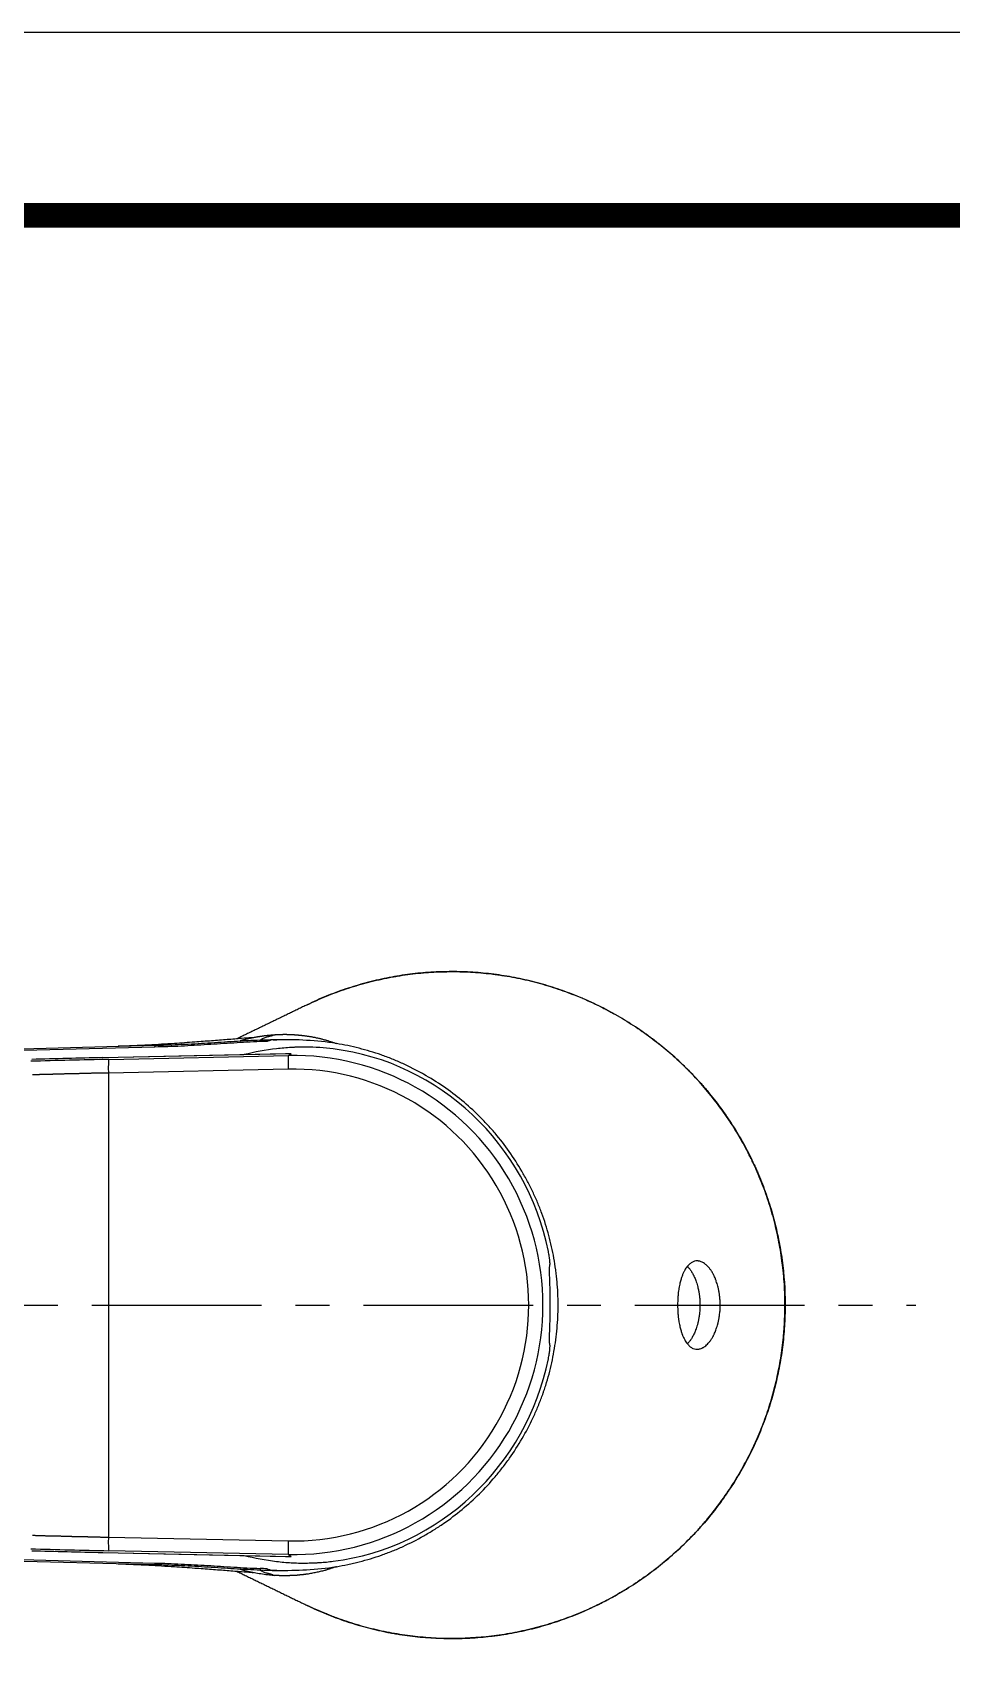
# Model space of a CAD drawing. Extents: x 840 to 1630, y 0 to 579.
# Drawn here: x 1296.3 to 1363.9, y 458.6 to 578.8 of the extents above; entities that cross this region are included whole.
import ezdxf

# ---------------------------------------------------------------- set-up
doc = ezdxf.new("R2010")
doc.units = 0
doc.header["$LTSCALE"] = 10
doc.header["$MEASUREMENT"] = 0
doc.linetypes.add('CENTER', pattern=[2, 1.25, -0.25, 0.25, -0.25])
doc.layers.get('0').update_dxf_attribs({"linetype": 'CONTINUOUS'})
doc.layers.add('1', color=7, linetype='CONTINUOUS')
doc.layers.add('BODY', color=7, linetype='CONTINUOUS')
doc.layers.add('13', color=7, linetype='CONTINUOUS', true_color=0xffffff)

msp = doc.modelspace()

# ---------------------------------------------------------------- linework, layer by layer
at = {"lineweight": -3, "ltscale": 0.5}
msp.add_lwpolyline([(839.96, 0), (1629.84, 0), (1629.84, 578.76), (839.96, 578.76)], close=True, dxfattribs=at)
at = {"color": 5, "linetype": 'ByBlock', "lineweight": -3, "const_width": 1.82}
msp.add_lwpolyline([(852.66, 24.78), (1617.06, 24.78), (1617.06, 565.32), (852.66, 565.32)], close=True, dxfattribs=at)
at = {"layer": '1', "color": 7, "linetype": 'Continuous', "lineweight": -3}
for p, q in [((1315.32, 503.59), (1301.42, 503.3)), ((1301.43, 503.3), (1301.42, 503.3)), ((1314.89, 503.58), (1301.43, 503.3)), ((1315.09, 502.45), (1301.85, 502.17)), ((1301.88, 503.17), (1315.12, 503.45)), ((1315.12, 503.45), (1315.32, 503.59)), ((1301.85, 502.17), (1301.85, 468)), ((1301.85, 468), (1315.09, 467.72)), ((1301.42, 466.88), (1301.43, 466.88)), ((1301.42, 466.88), (1315.32, 466.58)), ((1301.43, 466.88), (1314.89, 466.59)), ((1315.12, 466.72), (1301.88, 467)), ((1315.12, 466.72), (1315.32, 466.58))]:
    msp.add_line(p, q, dxfattribs=at)
for centre, major_axis, ratio, start_param, end_param in [((1316.45, 485.09), (0, -19), 0.99863, 3.25854, 3.386615), ((1316.15, 485.09), (0, -19), 0.974354, 1.780189, 3.019283), ((1300.15, 502.02), (-33, -0.76), 0.033754, 4.659253, 4.833786), ((1300.12, 502.43), (-25, -0.58), 0.033754, 4.659253, 4.868692), ((1301.9, 502.17), (0.021, -1), 0.052324, 3.17539, 4.711279), ((1315.14, 502.45), (-0.021, 1), 0.052324, 0.033797, 1.569687), ((1315.46, 485.09), (0, -17.37), 0.99863, 6.26201, 9.445953), ((1315.51, 485.09), (0, 18.37), 0.99863, 3.120417, 6.304361), ((1316.15, 485.09), (0, -19), 0.974354, 0.12231, 1.361404), ((1301.9, 468), (0.021, 1), 0.052324, 1.571906, 3.107796), ((1315.14, 467.72), (0.021, 1), 0.052324, 1.571906, 3.107796), ((1300.15, 468.16), (33, -0.76), 0.033754, 4.590992, 4.765525), ((1300.12, 467.75), (25, -0.58), 0.033754, 4.556086, 4.765525), ((1316.45, 485.09), (0, -19), 0.99863, 6.038163, 6.166238)]:
    msp.add_ellipse(centre, major_axis=major_axis, ratio=ratio, start_param=start_param, end_param=end_param, dxfattribs=at)
for points, knots in [([(1318.41, 503.95), (1318.09, 503.99), (1317.76, 504.02), (1317.08, 504.06), (1316.74, 504.08), (1316.22, 504.08), (1316.04, 504.08), (1315.77, 504.07), (1315.68, 504.07), (1315.5, 504.06), (1315.41, 504.06), (1314.96, 504.03), (1314.6, 504), (1314.24, 503.96)], [0, 0, 0, 0, 0.25, 0.25, 0.5, 0.5, 0.625, 0.625, 0.6875, 0.6875, 0.75, 0.75, 1, 1, 1, 1]), ([(1315.32, 503.59), (1315.26, 503.59), (1315.12, 503.59), (1314.97, 503.59), (1314.9, 503.58), (1314.89, 503.58)], [0, 0, 0, 0, 0.470841, 0.93603, 1, 1, 1, 1]), ([(1301.85, 502.17), (1301.82, 502.17), (1301.76, 502.17), (1301.68, 502.17), (1301.6, 502.17), (1301.52, 502.17), (1301.43, 502.16), (1301.35, 502.16), (1301.27, 502.16), (1301.18, 502.16), (1301.1, 502.16), (1301.02, 502.16), (1300.93, 502.15), (1300.85, 502.15), (1300.77, 502.15), (1300.68, 502.15), (1300.6, 502.15), (1300.52, 502.14), (1300.43, 502.14), (1300.35, 502.14), (1300.26, 502.14), (1300.18, 502.14), (1300.1, 502.13), (1300.01, 502.13), (1299.93, 502.13), (1299.84, 502.13), (1299.76, 502.13), (1299.68, 502.12), (1299.59, 502.12), (1299.51, 502.12), (1299.42, 502.12), (1299.34, 502.12), (1299.25, 502.11), (1299.17, 502.11), (1299.08, 502.11), (1299, 502.11), (1298.92, 502.1), (1298.83, 502.1), (1298.75, 502.1), (1298.66, 502.1), (1298.58, 502.1), (1298.49, 502.09), (1298.41, 502.09), (1298.32, 502.09), (1298.24, 502.09), (1298.15, 502.09), (1298.07, 502.08), (1297.98, 502.08), (1297.9, 502.08), (1297.81, 502.08), (1297.73, 502.07), (1297.64, 502.07), (1297.56, 502.07), (1297.47, 502.07), (1297.38, 502.07), (1297.3, 502.06), (1297.21, 502.06), (1297.13, 502.06), (1297.04, 502.06), (1296.96, 502.05), (1296.87, 502.05), (1296.79, 502.05), (1296.7, 502.05), (1296.62, 502.04), (1296.53, 502.04), (1296.44, 502.04), (1296.36, 502.04), (1296.3, 502.04), (1296.27, 502.03)], [0, 0, 0, 0, 0.014832, 0.029674, 0.044526, 0.059388, 0.07426, 0.089141, 0.104032, 0.118933, 0.133844, 0.148765, 0.163695, 0.178635, 0.193585, 0.208545, 0.223515, 0.238495, 0.253484, 0.268483, 0.283492, 0.298511, 0.31354, 0.328579, 0.343627, 0.358685, 0.373753, 0.388831, 0.403918, 0.419016, 0.434123, 0.44924, 0.464367, 0.479504, 0.494651, 0.509807, 0.524973, 0.540149, 0.555335, 0.570531, 0.585736, 0.600952, 0.616177, 0.631412, 0.646657, 0.661911, 0.677176, 0.69245, 0.707734, 0.723028, 0.738332, 0.753646, 0.768969, 0.784302, 0.799646, 0.814998, 0.830361, 0.845734, 0.861116, 0.876508, 0.89191, 0.907322, 0.922744, 0.938176, 0.953617, 0.969068, 0.984529, 1, 1, 1, 1]), ([(1334.37, 488.01), (1334.37, 488.02), (1334.37, 488.04), (1334.38, 488.09), (1334.38, 488.12), (1334.38, 488.16), (1334.38, 488.18), (1334.37, 488.21), (1334.37, 488.23), (1334.37, 488.29), (1334.37, 488.33), (1334.36, 488.4), (1334.36, 488.42), (1334.35, 488.47), (1334.35, 488.5), (1334.34, 488.57), (1334.33, 488.63), (1334.32, 488.71), (1334.31, 488.74), (1334.31, 488.78), (1334.3, 488.8), (1334.3, 488.83), (1334.3, 488.84), (1334.28, 488.92), (1334.27, 488.98), (1334.26, 489.04)], [0, 0, 0, 0, 0.125, 0.125, 0.25, 0.25, 0.3125, 0.3125, 0.375, 0.375, 0.5, 0.5, 0.5625, 0.5625, 0.625, 0.625, 0.75, 0.75, 0.8125, 0.8125, 0.84375, 0.84375, 0.875, 0.875, 1, 1, 1, 1]), ([(1334.37, 482.16), (1334.36, 482.2), (1334.35, 482.25), (1334.35, 482.35), (1334.35, 482.39), (1334.34, 482.44), (1334.34, 482.46), (1334.34, 482.51), (1334.34, 482.53), (1334.34, 482.64), (1334.35, 482.74), (1334.35, 482.91), (1334.35, 482.97), (1334.35, 483.06), (1334.35, 483.09), (1334.36, 483.14), (1334.36, 483.16), (1334.36, 483.19), (1334.36, 483.2), (1334.36, 483.35), (1334.37, 483.49), (1334.37, 483.71), (1334.38, 483.79), (1334.38, 483.9), (1334.38, 483.94), (1334.38, 484.02), (1334.38, 484.06), (1334.39, 484.26), (1334.39, 484.42), (1334.39, 484.67), (1334.39, 484.75), (1334.39, 484.88), (1334.39, 484.92), (1334.39, 485), (1334.39, 485.05), (1334.39, 485.26), (1334.39, 485.42), (1334.39, 485.67), (1334.39, 485.75), (1334.39, 485.88), (1334.39, 485.92), (1334.38, 486), (1334.38, 486.04), (1334.38, 486.24), (1334.38, 486.39), (1334.37, 486.61), (1334.37, 486.68), (1334.36, 486.79), (1334.36, 486.82), (1334.36, 486.89), (1334.36, 486.92), (1334.35, 487.09), (1334.35, 487.21), (1334.35, 487.38), (1334.35, 487.43), (1334.34, 487.51), (1334.34, 487.53), (1334.34, 487.58), (1334.34, 487.6), (1334.34, 487.71), (1334.35, 487.79), (1334.35, 487.89), (1334.35, 487.92), (1334.36, 487.96), (1334.36, 487.97), (1334.36, 487.99), (1334.37, 488), (1334.37, 488.01)], [0, 0, 0, 0, 0.0625, 0.0625, 0.09375, 0.09375, 0.109375, 0.109375, 0.125, 0.125, 0.1875, 0.1875, 0.21875, 0.21875, 0.234375, 0.234375, 0.242188, 0.242188, 0.25, 0.25, 0.3125, 0.3125, 0.34375, 0.34375, 0.359375, 0.359375, 0.375, 0.375, 0.4375, 0.4375, 0.46875, 0.46875, 0.484375, 0.484375, 0.5, 0.5, 0.5625, 0.5625, 0.59375, 0.59375, 0.609375, 0.609375, 0.625, 0.625, 0.6875, 0.6875, 0.71875, 0.71875, 0.734375, 0.734375, 0.75, 0.75, 0.8125, 0.8125, 0.84375, 0.84375, 0.859375, 0.859375, 0.875, 0.875, 0.9375, 0.9375, 0.96875, 0.96875, 0.984375, 0.984375, 1, 1, 1, 1]), ([(1334.26, 481.14), (1334.27, 481.2), (1334.28, 481.26), (1334.3, 481.38), (1334.31, 481.43), (1334.33, 481.55), (1334.34, 481.6), (1334.35, 481.7), (1334.36, 481.75), (1334.37, 481.84), (1334.37, 481.88), (1334.37, 481.96), (1334.38, 482), (1334.38, 482.04), (1334.38, 482.04), (1334.38, 482.06), (1334.38, 482.08), (1334.38, 482.1), (1334.37, 482.13), (1334.37, 482.15), (1334.37, 482.16)], [0, 0, 0, 0, 0.125, 0.125, 0.25, 0.25, 0.375, 0.375, 0.5, 0.5, 0.625, 0.625, 0.75, 0.75, 0.78125, 0.78125, 0.8125, 0.875, 0.875, 1, 1, 1, 1]), ([(1296.27, 468.14), (1296.3, 468.14), (1296.36, 468.14), (1296.44, 468.14), (1296.53, 468.13), (1296.62, 468.13), (1296.7, 468.13), (1296.79, 468.13), (1296.87, 468.12), (1296.96, 468.12), (1297.04, 468.12), (1297.13, 468.12), (1297.21, 468.11), (1297.3, 468.11), (1297.38, 468.11), (1297.47, 468.11), (1297.56, 468.11), (1297.64, 468.1), (1297.73, 468.1), (1297.81, 468.1), (1297.9, 468.1), (1297.98, 468.09), (1298.07, 468.09), (1298.15, 468.09), (1298.24, 468.09), (1298.32, 468.09), (1298.41, 468.08), (1298.49, 468.08), (1298.58, 468.08), (1298.66, 468.08), (1298.75, 468.07), (1298.83, 468.07), (1298.92, 468.07), (1299, 468.07), (1299.08, 468.07), (1299.17, 468.06), (1299.25, 468.06), (1299.34, 468.06), (1299.42, 468.06), (1299.51, 468.06), (1299.59, 468.05), (1299.68, 468.05), (1299.76, 468.05), (1299.84, 468.05), (1299.93, 468.05), (1300.01, 468.04), (1300.1, 468.04), (1300.18, 468.04), (1300.26, 468.04), (1300.35, 468.04), (1300.43, 468.03), (1300.52, 468.03), (1300.6, 468.03), (1300.68, 468.03), (1300.77, 468.03), (1300.85, 468.02), (1300.93, 468.02), (1301.02, 468.02), (1301.1, 468.02), (1301.18, 468.02), (1301.27, 468.01), (1301.35, 468.01), (1301.43, 468.01), (1301.52, 468.01), (1301.6, 468.01), (1301.68, 468.01), (1301.76, 468), (1301.82, 468), (1301.85, 468)], [0, 0, 0, 0, 0.015471, 0.030932, 0.046383, 0.061824, 0.077256, 0.092678, 0.10809, 0.123492, 0.138884, 0.154266, 0.169639, 0.185002, 0.200354, 0.215698, 0.231031, 0.246354, 0.261668, 0.276972, 0.292266, 0.30755, 0.322824, 0.338089, 0.353343, 0.368588, 0.383823, 0.399048, 0.414264, 0.429469, 0.444665, 0.459851, 0.475027, 0.490193, 0.505349, 0.520496, 0.535633, 0.55076, 0.565877, 0.580984, 0.596082, 0.611169, 0.626247, 0.641315, 0.656373, 0.671421, 0.68646, 0.701489, 0.716508, 0.731517, 0.746516, 0.761505, 0.776485, 0.791455, 0.806415, 0.821365, 0.836305, 0.851235, 0.866156, 0.881067, 0.895968, 0.910859, 0.92574, 0.940612, 0.955474, 0.970326, 0.985168, 1, 1, 1, 1]), ([(1314.89, 466.59), (1314.89, 466.59), (1315.04, 466.59), (1315.18, 466.58), (1315.32, 466.58)], [0, 0, 0, 0, 0.020919, 1, 1, 1, 1]), ([(1314.24, 466.22), (1314.6, 466.17), (1314.96, 466.14), (1315.67, 466.1), (1316.03, 466.09), (1316.55, 466.1), (1316.73, 466.1), (1316.99, 466.11), (1317.07, 466.11), (1317.24, 466.12), (1317.33, 466.13), (1317.75, 466.15), (1318.09, 466.19), (1318.41, 466.23)], [0, 0, 0, 0, 0.25, 0.25, 0.5, 0.5, 0.625, 0.625, 0.6875, 0.6875, 0.75, 0.75, 1, 1, 1, 1])]:
    msp.add_open_spline(points, degree=3, knots=knots, dxfattribs=at)
at = {"layer": '13', "color": 7, "linetype": 'Continuous', "lineweight": -3}
for p, q in [((1219.57, 501.93), (1305.31, 504.21)), ((1305.27, 504.08), (1292.6, 503.74)), ((1305.31, 465.96), (1219.57, 468.25)), ((1292.6, 466.44), (1305.27, 466.1))]:
    msp.add_line(p, q, dxfattribs=at)
for points, knots in [([(1316.48, 507.19), (1316.95, 507.42), (1317.43, 507.63), (1318.15, 507.93), (1318.39, 508.02), (1318.87, 508.2), (1319.11, 508.28), (1319.85, 508.53), (1320.34, 508.68), (1321.34, 508.95), (1321.85, 509.06), (1322.49, 509.19), (1322.62, 509.22), (1322.87, 509.26), (1323, 509.28), (1323.38, 509.35), (1323.64, 509.39), (1324.41, 509.49), (1325.43, 509.59), (1326.46, 509.63), (1327.49, 509.64), (1328, 509.63), (1329.03, 509.57), (1329.54, 509.53), (1330.19, 509.45), (1330.38, 509.43), (1330.57, 509.4), (1330.7, 509.38), (1330.77, 509.37), (1331.09, 509.32), (1331.35, 509.28), (1332.11, 509.14), (1332.61, 509.03), (1333.61, 508.78), (1334.11, 508.63), (1335.09, 508.32), (1335.57, 508.15), (1336.29, 507.87), (1336.53, 507.78), (1337, 507.57), (1337.47, 507.36), (1338.06, 507.08), (1338.4, 506.9), (1338.58, 506.81), (1338.63, 506.78), (1338.75, 506.72), (1338.8, 506.69), (1339.32, 506.41), (1339.76, 506.15), (1340.64, 505.6), (1341.49, 505.02), (1342.31, 504.4), (1343.1, 503.75), (1343.49, 503.41), (1344.06, 502.88), (1344.25, 502.7), (1344.61, 502.34), (1344.84, 502.11), (1345.06, 501.87), (1345.15, 501.77), (1345.2, 501.73), (1345.33, 501.58), (1345.41, 501.49), (1345.67, 501.19), (1345.84, 501), (1346.34, 500.4), (1346.97, 499.59), (1347.55, 498.74), (1348.1, 497.87), (1348.37, 497.43), (1348.87, 496.53), (1349.11, 496.07), (1349.38, 495.48), (1349.47, 495.3), (1349.55, 495.13), (1349.6, 495.01), (1349.63, 494.95), (1349.76, 494.65), (1349.86, 494.41), (1350.14, 493.69), (1350.32, 493.2), (1350.64, 492.22), (1350.78, 491.73), (1351.04, 490.73), (1351.15, 490.23), (1351.35, 489.22), (1351.43, 488.71), (1351.53, 487.94), (1351.56, 487.68), (1351.59, 487.29), (1351.6, 487.16), (1351.63, 486.9), (1351.64, 486.77), (1351.68, 486.12), (1351.69, 485.6), (1351.69, 484.56), (1351.68, 484.04), (1351.61, 483.01), (1351.56, 482.49), (1351.43, 481.47), (1351.35, 480.96), (1351.15, 479.94), (1351.04, 479.44), (1350.88, 478.81), (1350.84, 478.68), (1350.77, 478.43), (1350.74, 478.31), (1350.63, 477.93), (1350.55, 477.68), (1350.31, 476.95), (1350.13, 476.46), (1349.75, 475.51), (1349.55, 475.04), (1349.11, 474.11), (1348.64, 473.2), (1348.11, 472.31), (1347.76, 471.76), (1347.65, 471.6), (1347.54, 471.44), (1347.47, 471.33), (1347.43, 471.27), (1347.25, 471.01), (1347.1, 470.79), (1346.64, 470.17), (1346.01, 469.35), (1345.32, 468.58), (1344.8, 468.02), (1344.62, 467.84), (1344.25, 467.48), (1344.07, 467.3), (1343.5, 466.78), (1343.11, 466.44), (1342.51, 465.95), (1342.21, 465.7), (1341.9, 465.47), (1341.74, 465.35), (1341.64, 465.28), (1341.53, 465.2), (1341.06, 464.86), (1340.2, 464.28), (1339.31, 463.76), (1338.4, 463.27), (1337.95, 463.04), (1337.25, 462.71), (1337.01, 462.61), (1336.54, 462.41), (1336.3, 462.31), (1335.58, 462.03), (1335.03, 461.83), (1334.47, 461.66), (1334.35, 461.62), (1334.29, 461.6), (1334.1, 461.54), (1333.97, 461.51), (1333.6, 461.4), (1333.35, 461.33), (1332.6, 461.15), (1332.09, 461.04), (1331.08, 460.85), (1330.57, 460.77), (1329.55, 460.65), (1329.04, 460.61), (1328.01, 460.55), (1327.49, 460.54), (1326.84, 460.54), (1326.65, 460.54), (1326.45, 460.55), (1326.32, 460.55), (1326.26, 460.55), (1325.93, 460.57), (1325.68, 460.58), (1324.9, 460.64), (1324.39, 460.69), (1323.37, 460.83), (1322.86, 460.91), (1321.85, 461.11), (1321.35, 461.23), (1320.36, 461.49), (1319.86, 461.64), (1319.13, 461.89), (1318.88, 461.97), (1318.52, 462.11), (1318.39, 462.15), (1318.15, 462.25), (1318.03, 462.3), (1317.43, 462.54), (1316.95, 462.75), (1316.48, 462.98)], [0, 0, 0, 0, 0.015625, 0.015625, 0.023438, 0.023438, 0.03125, 0.03125, 0.046875, 0.046875, 0.0625, 0.0625, 0.066406, 0.066406, 0.070313, 0.070313, 0.078125, 0.078125, 0.09375, 0.109375, 0.109375, 0.125, 0.125, 0.140625, 0.140625, 0.144531, 0.146484, 0.146484, 0.148438, 0.148438, 0.15625, 0.15625, 0.171875, 0.171875, 0.1875, 0.1875, 0.203125, 0.203125, 0.210938, 0.210938, 0.21875, 0.226563, 0.230469, 0.230469, 0.232422, 0.232422, 0.234375, 0.234375, 0.25, 0.25, 0.265625, 0.28125, 0.28125, 0.296875, 0.296875, 0.304688, 0.304688, 0.3125, 0.314453, 0.314453, 0.316406, 0.316406, 0.320313, 0.320313, 0.328125, 0.328125, 0.34375, 0.359375, 0.359375, 0.375, 0.375, 0.390625, 0.390625, 0.394531, 0.396484, 0.396484, 0.398438, 0.398438, 0.40625, 0.40625, 0.421875, 0.421875, 0.4375, 0.4375, 0.453125, 0.453125, 0.46875, 0.46875, 0.476563, 0.476563, 0.480469, 0.480469, 0.484375, 0.484375, 0.5, 0.5, 0.515625, 0.515625, 0.53125, 0.53125, 0.546875, 0.546875, 0.5625, 0.5625, 0.566406, 0.566406, 0.570313, 0.570313, 0.578125, 0.578125, 0.59375, 0.59375, 0.609375, 0.609375, 0.625, 0.640625, 0.640625, 0.644531, 0.646484, 0.646484, 0.648438, 0.648438, 0.65625, 0.65625, 0.671875, 0.6875, 0.6875, 0.695313, 0.695313, 0.703125, 0.703125, 0.71875, 0.71875, 0.726563, 0.730469, 0.730469, 0.732422, 0.734375, 0.734375, 0.75, 0.765625, 0.765625, 0.78125, 0.78125, 0.789062, 0.789062, 0.796875, 0.796875, 0.8125, 0.814453, 0.814453, 0.816406, 0.816406, 0.820312, 0.820312, 0.828125, 0.828125, 0.84375, 0.84375, 0.859375, 0.859375, 0.875, 0.875, 0.890625, 0.890625, 0.894531, 0.896484, 0.896484, 0.898437, 0.898437, 0.90625, 0.90625, 0.921875, 0.921875, 0.9375, 0.9375, 0.953125, 0.953125, 0.96875, 0.96875, 0.976562, 0.976562, 0.980469, 0.980469, 0.984375, 0.984375, 1, 1, 1, 1]), ([(1316.48, 462.98), (1316.95, 462.76), (1317.42, 462.55), (1318.13, 462.26), (1318.37, 462.16), (1318.85, 461.98), (1319.09, 461.9), (1319.82, 461.65), (1320.32, 461.5), (1321.31, 461.24), (1321.82, 461.12), (1322.39, 461), (1322.46, 460.99), (1322.58, 460.97), (1322.65, 460.95), (1322.84, 460.92), (1322.97, 460.9), (1323.35, 460.83), (1323.61, 460.79), (1324.37, 460.69), (1325.4, 460.59), (1326.42, 460.55), (1327.45, 460.54), (1327.96, 460.55), (1328.99, 460.6), (1329.51, 460.65), (1330.15, 460.72), (1330.35, 460.75), (1330.54, 460.77), (1330.67, 460.79), (1330.73, 460.8), (1331.05, 460.85), (1331.31, 460.89), (1332.07, 461.03), (1332.58, 461.14), (1333.58, 461.39), (1334.07, 461.53), (1335.05, 461.84), (1335.53, 462.01), (1336.25, 462.29), (1336.49, 462.39), (1336.96, 462.59), (1337.44, 462.8), (1338.02, 463.08), (1338.37, 463.26), (1338.6, 463.38), (1338.71, 463.44), (1339.28, 463.75), (1339.73, 464.01), (1340.6, 464.56), (1341.46, 465.14), (1342.27, 465.76), (1343.07, 466.41), (1343.46, 466.75), (1344.22, 467.45), (1344.58, 467.81), (1345.03, 468.28), (1345.12, 468.38), (1345.3, 468.57), (1345.38, 468.67), (1345.64, 468.96), (1345.81, 469.16), (1346.31, 469.75), (1346.94, 470.56), (1347.52, 471.41), (1348.08, 472.28), (1348.34, 472.72), (1348.84, 473.62), (1349.08, 474.08), (1349.36, 474.66), (1349.41, 474.78), (1349.52, 475.02), (1349.57, 475.14), (1349.73, 475.49), (1349.83, 475.73), (1350.12, 476.46), (1350.3, 476.94), (1350.62, 477.92), (1350.76, 478.41), (1351.02, 479.41), (1351.13, 479.91), (1351.33, 480.92), (1351.41, 481.43), (1351.51, 482.2), (1351.55, 482.58), (1351.59, 482.97), (1351.61, 483.23), (1351.62, 483.36), (1351.66, 484.01), (1351.68, 484.53), (1351.68, 485.57), (1351.67, 486.09), (1351.62, 486.87), (1351.59, 487.26), (1351.55, 487.65), (1351.52, 487.9), (1351.5, 488.03), (1351.42, 488.68), (1351.34, 489.19), (1351.14, 490.21), (1351.03, 490.72), (1350.87, 491.35), (1350.83, 491.48), (1350.77, 491.73), (1350.73, 491.85), (1350.62, 492.23), (1350.54, 492.47), (1350.3, 493.21), (1350.13, 493.7), (1349.74, 494.66), (1349.54, 495.14), (1349.26, 495.72), (1349.2, 495.84), (1349.08, 496.07), (1349.03, 496.19), (1348.85, 496.54), (1348.72, 496.77), (1348.35, 497.45), (1348.08, 497.89), (1347.53, 498.76), (1346.95, 499.6), (1346.31, 500.41), (1345.66, 501.21), (1345.31, 501.59), (1344.78, 502.15), (1344.6, 502.34), (1344.32, 502.61), (1344.23, 502.7), (1344.09, 502.84), (1344.04, 502.88), (1343.95, 502.97), (1343.9, 503.02), (1343.47, 503.42), (1343.08, 503.76), (1342.28, 504.41), (1341.46, 505.03), (1340.61, 505.61), (1339.74, 506.15), (1339.3, 506.41), (1338.39, 506.91), (1337.93, 507.14), (1337.34, 507.42), (1337.22, 507.47), (1336.98, 507.58), (1336.86, 507.63), (1336.5, 507.78), (1336.26, 507.88), (1335.54, 508.16), (1335.06, 508.33), (1334.08, 508.64), (1333.58, 508.78), (1332.58, 509.03), (1332.08, 509.14), (1331.07, 509.33), (1330.56, 509.4), (1329.79, 509.5), (1329.53, 509.52), (1329.01, 509.57), (1328.75, 509.58), (1327.97, 509.63), (1327.46, 509.64), (1326.43, 509.63), (1325.4, 509.59), (1324.38, 509.49), (1323.36, 509.35), (1322.85, 509.26), (1322.09, 509.11), (1321.71, 509.03), (1321.33, 508.94), (1321.08, 508.87), (1320.95, 508.84), (1320.32, 508.67), (1319.83, 508.52), (1319.09, 508.28), (1318.85, 508.19), (1318.37, 508.01), (1318.13, 507.92), (1317.41, 507.63), (1316.95, 507.42), (1316.48, 507.19)], [0, 0, 0, 0, 0.015625, 0.015625, 0.023437, 0.023437, 0.03125, 0.03125, 0.046875, 0.046875, 0.0625, 0.0625, 0.064453, 0.064453, 0.066406, 0.066406, 0.070312, 0.070312, 0.078125, 0.078125, 0.09375, 0.109375, 0.109375, 0.125, 0.125, 0.140625, 0.140625, 0.144531, 0.146484, 0.146484, 0.148437, 0.148437, 0.15625, 0.15625, 0.171875, 0.171875, 0.1875, 0.1875, 0.203125, 0.203125, 0.210937, 0.210937, 0.21875, 0.226562, 0.230469, 0.230469, 0.234375, 0.234375, 0.25, 0.25, 0.265625, 0.28125, 0.28125, 0.296875, 0.296875, 0.3125, 0.3125, 0.316406, 0.316406, 0.320312, 0.320312, 0.328125, 0.328125, 0.34375, 0.359375, 0.359375, 0.375, 0.375, 0.390625, 0.390625, 0.394531, 0.394531, 0.398437, 0.398437, 0.40625, 0.40625, 0.421875, 0.421875, 0.4375, 0.4375, 0.453125, 0.453125, 0.46875, 0.46875, 0.476562, 0.480469, 0.480469, 0.484375, 0.484375, 0.5, 0.5, 0.515625, 0.515625, 0.523437, 0.527344, 0.527344, 0.53125, 0.53125, 0.546875, 0.546875, 0.5625, 0.5625, 0.566406, 0.566406, 0.570312, 0.570312, 0.578125, 0.578125, 0.59375, 0.59375, 0.609375, 0.609375, 0.613281, 0.613281, 0.617187, 0.617187, 0.625, 0.625, 0.640625, 0.640625, 0.65625, 0.671875, 0.671875, 0.6875, 0.6875, 0.695312, 0.695312, 0.699219, 0.699219, 0.701172, 0.701172, 0.703125, 0.703125, 0.71875, 0.71875, 0.734375, 0.75, 0.75, 0.765625, 0.765625, 0.78125, 0.78125, 0.785156, 0.785156, 0.789062, 0.789062, 0.796875, 0.796875, 0.8125, 0.8125, 0.828125, 0.828125, 0.84375, 0.84375, 0.859375, 0.859375, 0.867187, 0.867187, 0.875, 0.875, 0.890625, 0.890625, 0.90625, 0.921875, 0.921875, 0.9375, 0.9375, 0.945312, 0.949219, 0.949219, 0.953125, 0.953125, 0.96875, 0.96875, 0.976562, 0.976562, 0.984375, 0.984375, 1, 1, 1, 1]), ([(1311.56, 504.56), (1311.58, 504.57), (1311.63, 504.58), (1311.7, 504.6), (1311.78, 504.62), (1311.86, 504.64), (1311.94, 504.66), (1312.02, 504.68), (1312.11, 504.7), (1312.19, 504.72), (1312.27, 504.74), (1312.36, 504.75), (1312.44, 504.77), (1312.52, 504.79), (1312.61, 504.8), (1312.69, 504.82), (1312.78, 504.84), (1312.87, 504.85), (1312.95, 504.86), (1313.04, 504.88), (1313.13, 504.89), (1313.21, 504.9), (1313.3, 504.92), (1313.39, 504.93), (1313.48, 504.94), (1313.57, 504.95), (1313.65, 504.96), (1313.74, 504.97), (1313.83, 504.97), (1313.92, 504.98), (1314.01, 504.99), (1314.07, 504.99), (1314.1, 504.99)], [0, 0, 0, 0, 0.021803, 0.052004, 0.082459, 0.113168, 0.144131, 0.175347, 0.206817, 0.23854, 0.270515, 0.302743, 0.335224, 0.367957, 0.400942, 0.434178, 0.467666, 0.501404, 0.535394, 0.569634, 0.604125, 0.638865, 0.673855, 0.709095, 0.744583, 0.780321, 0.816308, 0.852545, 0.889032, 0.92577, 0.962759, 1, 1, 1, 1]), ([(1314.1, 504.99), (1314.06, 504.97), (1314.02, 504.95), (1313.95, 504.93), (1313.93, 504.92), (1313.89, 504.91), (1313.86, 504.9), (1313.8, 504.88), (1313.76, 504.87), (1313.69, 504.86), (1313.67, 504.85), (1313.63, 504.84), (1313.6, 504.83), (1313.54, 504.82), (1313.49, 504.8), (1313.41, 504.77), (1313.36, 504.76), (1313.28, 504.72), (1313.23, 504.7), (1313.15, 504.66), (1313.1, 504.64), (1313.06, 504.61)], [0, 0, 0, 0, 0.125, 0.125, 0.1875, 0.1875, 0.25, 0.25, 0.375, 0.375, 0.4375, 0.4375, 0.5, 0.5, 0.625, 0.625, 0.75, 0.75, 0.875, 0.875, 1, 1, 1, 1]), ([(1314.1, 504.99), (1314.12, 504.99), (1314.15, 505), (1314.2, 505), (1314.24, 505), (1314.29, 505), (1314.33, 505.01), (1314.38, 505.01), (1314.42, 505.01), (1314.47, 505.01), (1314.51, 505.01), (1314.55, 505.01), (1314.6, 505.01), (1314.64, 505.01), (1314.69, 505.02), (1314.73, 505.02), (1314.77, 505.02), (1314.81, 505.02), (1314.86, 505.02), (1314.9, 505.02), (1314.94, 505.02), (1314.98, 505.02), (1315.03, 505.01), (1315.07, 505.01), (1315.11, 505.01), (1315.15, 505.01), (1315.19, 505.01), (1315.23, 505.01), (1315.27, 505.01), (1315.31, 505.01), (1315.35, 505), (1315.4, 505), (1315.44, 505), (1315.48, 505), (1315.51, 505), (1315.55, 504.99), (1315.59, 504.99), (1315.63, 504.99), (1315.67, 504.99), (1315.71, 504.98), (1315.75, 504.98), (1315.79, 504.98), (1315.83, 504.97), (1315.86, 504.97), (1315.9, 504.97), (1315.94, 504.96), (1315.98, 504.96), (1316.01, 504.95), (1316.05, 504.95), (1316.09, 504.95), (1316.12, 504.94), (1316.16, 504.94), (1316.2, 504.93), (1316.23, 504.93), (1316.3, 504.92), (1316.38, 504.91), (1316.5, 504.89), (1316.61, 504.88), (1316.72, 504.86), (1316.83, 504.84), (1316.94, 504.82), (1317.05, 504.8), (1317.15, 504.77), (1317.26, 504.75), (1317.37, 504.73), (1317.47, 504.7), (1317.57, 504.68), (1317.67, 504.65), (1317.78, 504.62), (1317.88, 504.59), (1317.97, 504.57), (1318.07, 504.54), (1318.17, 504.5), (1318.27, 504.47), (1318.36, 504.44), (1318.46, 504.41), (1318.55, 504.38), (1318.61, 504.35), (1318.64, 504.34)], [0, 0, 0, 0, 0.009072, 0.018119, 0.027141, 0.036138, 0.045111, 0.054058, 0.062981, 0.071879, 0.080753, 0.089602, 0.098426, 0.107226, 0.116002, 0.124753, 0.13348, 0.142182, 0.15086, 0.159514, 0.168144, 0.176749, 0.185331, 0.193888, 0.202421, 0.210931, 0.219416, 0.227877, 0.236314, 0.244728, 0.253117, 0.261483, 0.269825, 0.278143, 0.286437, 0.294708, 0.302954, 0.311177, 0.319377, 0.327553, 0.335705, 0.343834, 0.351939, 0.36002, 0.368078, 0.376113, 0.384124, 0.392111, 0.400076, 0.408016, 0.415934, 0.423827, 0.431698, 0.439545, 0.447369, 0.472328, 0.4972, 0.521984, 0.546682, 0.571293, 0.595819, 0.62026, 0.644616, 0.668888, 0.693075, 0.717179, 0.741199, 0.765137, 0.788991, 0.812764, 0.836454, 0.860062, 0.883588, 0.907033, 0.930396, 0.953678, 0.97688, 1, 1, 1, 1]), ([(1312.54, 504.77), (1312.54, 504.77), (1312.51, 504.77), (1312.28, 504.76), (1311.66, 504.71), (1310.63, 504.63), (1309.47, 504.54), (1308.12, 504.44), (1306.56, 504.33), (1304.7, 504.22), (1303.32, 504.16), (1302.57, 504.14)], [0, 0, 0, 0, 0.038189, 0.082448, 0.179588, 0.291929, 0.399919, 0.505731, 0.634169, 0.800099, 1, 1, 1, 1]), ([(1313.03, 504.48), (1312.38, 504.45), (1311.73, 504.42), (1310.44, 504.34), (1309.79, 504.3), (1308.83, 504.24), (1308.5, 504.22), (1307.86, 504.18), (1307.53, 504.16), (1306.89, 504.13), (1306.24, 504.11), (1305.59, 504.09), (1305.27, 504.08)], [0, 0, 0, 0, 0.25, 0.25, 0.5, 0.5, 0.625, 0.625, 0.75, 0.75, 0.875, 1, 1, 1, 1]), ([(1305.27, 504.08), (1305.27, 504.12), (1305.28, 504.15), (1305.29, 504.2), (1305.3, 504.21), (1305.31, 504.21)], [0, 0, 0, 0, 0.5, 0.5, 1, 1, 1, 1]), ([(1305.31, 504.21), (1305.47, 504.22), (1305.63, 504.22), (1305.96, 504.23), (1306.12, 504.24), (1306.6, 504.25), (1306.92, 504.27), (1307.57, 504.3), (1307.89, 504.31), (1308.54, 504.35), (1308.86, 504.37), (1309.83, 504.43), (1310.47, 504.47), (1311.77, 504.55), (1312.41, 504.59), (1313.06, 504.61)], [0, 0, 0, 0, 0.0625, 0.0625, 0.125, 0.125, 0.25, 0.25, 0.375, 0.375, 0.5, 0.5, 0.75, 0.75, 1, 1, 1, 1]), ([(1313.03, 504.48), (1313.03, 504.52), (1313.04, 504.55), (1313.05, 504.59), (1313.05, 504.61), (1313.06, 504.61)], [0, 0, 0, 0, 0.5, 0.5, 1, 1, 1, 1]), ([(1313.55, 504.5), (1313.58, 504.52), (1313.62, 504.54), (1313.68, 504.56), (1313.7, 504.57), (1313.75, 504.58), (1313.77, 504.59), (1313.83, 504.61), (1313.87, 504.62), (1313.93, 504.63), (1313.96, 504.63), (1314, 504.64), (1314.02, 504.64), (1314.03, 504.64), (1314.04, 504.64)], [0, 0, 0, 0, 0.25, 0.25, 0.375, 0.375, 0.5, 0.5, 0.75, 0.75, 0.875, 0.9375, 0.9375, 1, 1, 1, 1]), ([(1313.99, 504.61), (1313.91, 504.61), (1313.84, 504.6), (1313.74, 504.58), (1313.72, 504.57), (1313.69, 504.56), (1313.67, 504.55), (1313.61, 504.53), (1313.58, 504.51), (1313.55, 504.5)], [0, 0, 0, 0, 0.5, 0.5, 0.625, 0.625, 0.75, 0.75, 1, 1, 1, 1]), ([(1318.64, 504.34), (1317.91, 504.46), (1317.18, 504.53), (1315.72, 504.62), (1314.98, 504.63), (1314.25, 504.62)], [0, 0, 0, 0, 0.5, 0.5, 1, 1, 1, 1]), ([(1318.64, 465.83), (1318.92, 465.88), (1319.27, 465.95), (1319.63, 466.02), (1319.77, 466.05), (1319.84, 466.07), (1320.05, 466.12), (1320.19, 466.15), (1320.88, 466.33), (1321.43, 466.49), (1322.24, 466.78), (1322.5, 466.88), (1323.03, 467.09), (1323.29, 467.2), (1324.07, 467.56), (1324.58, 467.81), (1325.32, 468.24), (1325.57, 468.39), (1325.88, 468.58), (1325.94, 468.62), (1326.06, 468.69), (1326.24, 468.81), (1326.42, 468.93), (1327.01, 469.34), (1327.46, 469.68), (1328.34, 470.41), (1328.77, 470.79), (1329.58, 471.59), (1329.96, 472.01), (1330.43, 472.56), (1330.52, 472.67), (1330.7, 472.89), (1330.79, 473.01), (1331.06, 473.35), (1331.23, 473.58), (1331.72, 474.28), (1332.03, 474.76), (1332.61, 475.75), (1332.87, 476.25), (1333.24, 477.03), (1333.35, 477.29), (1333.58, 477.82), (1333.68, 478.09), (1333.8, 478.43), (1333.83, 478.49), (1333.88, 478.63), (1333.9, 478.7), (1333.97, 478.9), (1334.02, 479.04), (1334.15, 479.45), (1334.23, 479.73), (1334.45, 480.56), (1334.57, 481.12), (1334.77, 482.24), (1334.85, 482.81), (1334.92, 483.66), (1334.94, 483.95), (1334.96, 484.38), (1334.97, 484.6), (1334.97, 484.85), (1334.97, 484.96), (1334.97, 485.03), (1334.97, 485.07), (1334.97, 485.68), (1334.95, 486.26), (1334.89, 486.9), (1334.88, 486.98), (1334.87, 487.12), (1334.86, 487.19), (1334.83, 487.41), (1334.82, 487.55), (1334.76, 487.98), (1334.71, 488.26), (1334.56, 489.11), (1334.44, 489.66), (1334.14, 490.76), (1333.97, 491.3), (1333.67, 492.11), (1333.57, 492.38), (1333.35, 492.9), (1333.23, 493.17), (1333.07, 493.49), (1333.04, 493.56), (1332.98, 493.69), (1332.88, 493.88), (1332.79, 494.07), (1332.58, 494.45), (1332.44, 494.7), (1332.01, 495.44), (1331.7, 495.92), (1331.05, 496.85), (1330.7, 497.3), (1330.14, 497.96), (1329.95, 498.17), (1329.66, 498.49), (1329.56, 498.59), (1329.36, 498.8), (1329.26, 498.9), (1328.75, 499.41), (1328.32, 499.79), (1327.44, 500.51), (1326.99, 500.85), (1326.05, 501.5), (1325.56, 501.8), (1324.82, 502.22), (1324.5, 502.39), (1324.18, 502.55), (1324.05, 502.62), (1323.99, 502.65), (1323.79, 502.74), (1323.66, 502.8), (1323.27, 502.98), (1323.01, 503.09), (1322.48, 503.31), (1322.21, 503.41), (1321.41, 503.69), (1320.86, 503.85), (1320.04, 504.06), (1319.76, 504.13), (1319.2, 504.24), (1318.92, 504.3), (1318.64, 504.34)], [0, 0, 0, 0, 0.015625, 0.019531, 0.019531, 0.023438, 0.023438, 0.03125, 0.03125, 0.0625, 0.0625, 0.078125, 0.078125, 0.09375, 0.09375, 0.125, 0.125, 0.140625, 0.140625, 0.144531, 0.144531, 0.148437, 0.15625, 0.15625, 0.1875, 0.1875, 0.21875, 0.21875, 0.25, 0.25, 0.257812, 0.257812, 0.265625, 0.265625, 0.28125, 0.28125, 0.3125, 0.3125, 0.34375, 0.34375, 0.359375, 0.359375, 0.375, 0.375, 0.378906, 0.378906, 0.382812, 0.382812, 0.390625, 0.390625, 0.40625, 0.40625, 0.4375, 0.4375, 0.46875, 0.46875, 0.484375, 0.484375, 0.492187, 0.496094, 0.498047, 0.498047, 0.5, 0.5, 0.53125, 0.53125, 0.535156, 0.535156, 0.539062, 0.539062, 0.546875, 0.546875, 0.5625, 0.5625, 0.59375, 0.59375, 0.625, 0.625, 0.640625, 0.640625, 0.65625, 0.65625, 0.660156, 0.660156, 0.664062, 0.671875, 0.671875, 0.6875, 0.6875, 0.71875, 0.71875, 0.75, 0.75, 0.765625, 0.765625, 0.773437, 0.773437, 0.78125, 0.78125, 0.8125, 0.8125, 0.84375, 0.84375, 0.875, 0.875, 0.890625, 0.894531, 0.894531, 0.898437, 0.898437, 0.90625, 0.90625, 0.921875, 0.921875, 0.9375, 0.9375, 0.96875, 0.96875, 0.984375, 0.984375, 1, 1, 1, 1]), ([(1343.77, 485.09), (1343.77, 485.15), (1343.77, 485.21), (1343.78, 485.32), (1343.78, 485.38), (1343.78, 485.45), (1343.78, 485.46), (1343.78, 485.49), (1343.79, 485.53), (1343.79, 485.57), (1343.79, 485.64), (1343.8, 485.69), (1343.8, 485.76), (1343.81, 485.79), (1343.81, 485.83), (1343.81, 485.86), (1343.82, 485.92), (1343.82, 485.97), (1343.84, 486.09), (1343.85, 486.16), (1343.86, 486.27), (1343.87, 486.3), (1343.88, 486.37), (1343.89, 486.4), (1343.91, 486.5), (1343.92, 486.56), (1343.94, 486.67), (1343.95, 486.72), (1343.98, 486.82), (1343.99, 486.87), (1344.03, 487.01), (1344.06, 487.09), (1344.11, 487.24), (1344.14, 487.32), (1344.18, 487.42), (1344.2, 487.45), (1344.23, 487.51), (1344.24, 487.54), (1344.28, 487.62), (1344.31, 487.68), (1344.37, 487.77), (1344.4, 487.82), (1344.46, 487.9), (1344.49, 487.94), (1344.59, 488.05), (1344.65, 488.11), (1344.78, 488.21), (1344.85, 488.25), (1344.99, 488.3), (1345.06, 488.32), (1345.16, 488.34), (1345.2, 488.34), (1345.25, 488.34), (1345.27, 488.34), (1345.31, 488.33), (1345.33, 488.33), (1345.42, 488.31), (1345.5, 488.29), (1345.65, 488.22), (1345.73, 488.17), (1345.83, 488.09), (1345.85, 488.08), (1345.89, 488.04), (1345.91, 488.02), (1345.98, 487.96), (1346.02, 487.92), (1346.1, 487.83), (1346.14, 487.77), (1346.22, 487.66), (1346.27, 487.59), (1346.33, 487.49), (1346.35, 487.45), (1346.38, 487.4), (1346.39, 487.38), (1346.41, 487.34), (1346.42, 487.32), (1346.46, 487.25), (1346.48, 487.21), (1346.52, 487.11), (1346.54, 487.07), (1346.57, 486.99), (1346.58, 486.96), (1346.6, 486.91), (1346.61, 486.88), (1346.64, 486.79), (1346.66, 486.73), (1346.7, 486.61), (1346.72, 486.54), (1346.76, 486.4), (1346.77, 486.32), (1346.8, 486.2), (1346.81, 486.16), (1346.82, 486.07), (1346.83, 486.02), (1346.85, 485.93), (1346.85, 485.88), (1346.86, 485.81), (1346.87, 485.78), (1346.87, 485.73), (1346.88, 485.71), (1346.89, 485.58), (1346.9, 485.47), (1346.9, 485.33), (1346.91, 485.28), (1346.91, 485.24), (1346.91, 485.21), (1346.91, 485.19), (1346.91, 485.12), (1346.91, 485.06), (1346.91, 484.95), (1346.91, 484.89), (1346.9, 484.81), (1346.9, 484.78), (1346.9, 484.72), (1346.9, 484.69), (1346.89, 484.61), (1346.88, 484.56), (1346.87, 484.45), (1346.87, 484.4), (1346.86, 484.33), (1346.86, 484.3), (1346.85, 484.25), (1346.84, 484.23), (1346.83, 484.16), (1346.83, 484.11), (1346.8, 483.98), (1346.79, 483.9), (1346.76, 483.79), (1346.75, 483.75), (1346.74, 483.7), (1346.73, 483.68), (1346.72, 483.64), (1346.72, 483.63), (1346.69, 483.54), (1346.67, 483.48), (1346.63, 483.36), (1346.61, 483.3), (1346.57, 483.19), (1346.55, 483.14), (1346.51, 483.04), (1346.49, 482.99), (1346.46, 482.93), (1346.45, 482.91), (1346.43, 482.86), (1346.42, 482.84), (1346.36, 482.74), (1346.32, 482.67), (1346.24, 482.54), (1346.2, 482.48), (1346.11, 482.37), (1346.07, 482.32), (1345.99, 482.23), (1345.95, 482.19), (1345.87, 482.11), (1345.83, 482.08), (1345.75, 482.02), (1345.71, 481.99), (1345.65, 481.96), (1345.63, 481.95), (1345.59, 481.93), (1345.57, 481.92), (1345.48, 481.88), (1345.4, 481.86), (1345.26, 481.84), (1345.18, 481.84), (1345.04, 481.85), (1344.97, 481.87), (1344.84, 481.93), (1344.77, 481.97), (1344.64, 482.07), (1344.58, 482.13), (1344.49, 482.24), (1344.46, 482.28), (1344.4, 482.36), (1344.37, 482.41), (1344.31, 482.5), (1344.28, 482.56), (1344.22, 482.67), (1344.19, 482.73), (1344.15, 482.83), (1344.14, 482.87), (1344.12, 482.92), (1344.11, 482.94), (1344.1, 482.97), (1344.09, 482.99), (1344.06, 483.09), (1344.03, 483.18), (1343.99, 483.31), (1343.98, 483.36), (1343.95, 483.46), (1343.94, 483.52), (1343.92, 483.63), (1343.9, 483.69), (1343.88, 483.81), (1343.87, 483.88), (1343.85, 483.98), (1343.85, 484.02), (1343.84, 484.1), (1343.83, 484.14), (1343.82, 484.22), (1343.82, 484.26), (1343.81, 484.35), (1343.8, 484.39), (1343.8, 484.49), (1343.79, 484.54), (1343.79, 484.64), (1343.78, 484.69), (1343.78, 484.76), (1343.78, 484.77), (1343.78, 484.8), (1343.78, 484.81), (1343.78, 484.86), (1343.78, 484.91), (1343.77, 484.99), (1343.77, 485.04), (1343.77, 485.06), (1343.77, 485.07), (1343.77, 485.08), (1343.77, 485.08), (1343.77, 485.09)], [0, 0, 0, 0, 0.003906, 0.003906, 0.007812, 0.007812, 0.008789, 0.008789, 0.009766, 0.011719, 0.011719, 0.015625, 0.015625, 0.017578, 0.017578, 0.019531, 0.019531, 0.023438, 0.023438, 0.03125, 0.03125, 0.035156, 0.035156, 0.039063, 0.039063, 0.046875, 0.046875, 0.054688, 0.054688, 0.0625, 0.0625, 0.078125, 0.078125, 0.09375, 0.09375, 0.101563, 0.101563, 0.109375, 0.109375, 0.125, 0.125, 0.140625, 0.140625, 0.15625, 0.15625, 0.1875, 0.1875, 0.21875, 0.21875, 0.25, 0.25, 0.265625, 0.265625, 0.273438, 0.273438, 0.28125, 0.28125, 0.3125, 0.3125, 0.34375, 0.34375, 0.351563, 0.351563, 0.359375, 0.359375, 0.375, 0.375, 0.390625, 0.390625, 0.40625, 0.40625, 0.414063, 0.414063, 0.417969, 0.417969, 0.421875, 0.421875, 0.429688, 0.429688, 0.4375, 0.4375, 0.441406, 0.441406, 0.445313, 0.445313, 0.453125, 0.453125, 0.460938, 0.460938, 0.46875, 0.46875, 0.472656, 0.472656, 0.476563, 0.476563, 0.480469, 0.480469, 0.482422, 0.482422, 0.484375, 0.484375, 0.492188, 0.492188, 0.494141, 0.495117, 0.495117, 0.496094, 0.496094, 0.5, 0.5, 0.503906, 0.503906, 0.505859, 0.505859, 0.507813, 0.507813, 0.511719, 0.511719, 0.515625, 0.515625, 0.517578, 0.517578, 0.519531, 0.519531, 0.523438, 0.523438, 0.53125, 0.53125, 0.535156, 0.535156, 0.537109, 0.537109, 0.539063, 0.539063, 0.546875, 0.546875, 0.554688, 0.554688, 0.5625, 0.5625, 0.570313, 0.570313, 0.574219, 0.574219, 0.578125, 0.578125, 0.59375, 0.59375, 0.609375, 0.609375, 0.625, 0.625, 0.640625, 0.640625, 0.65625, 0.65625, 0.671875, 0.671875, 0.679688, 0.679688, 0.6875, 0.6875, 0.71875, 0.71875, 0.75, 0.75, 0.78125, 0.78125, 0.8125, 0.8125, 0.84375, 0.84375, 0.859375, 0.859375, 0.875, 0.875, 0.890625, 0.890625, 0.90625, 0.90625, 0.914062, 0.914062, 0.917969, 0.917969, 0.921875, 0.921875, 0.9375, 0.9375, 0.945312, 0.945312, 0.953125, 0.953125, 0.960937, 0.960937, 0.96875, 0.96875, 0.972656, 0.972656, 0.976562, 0.976562, 0.980469, 0.980469, 0.984375, 0.984375, 0.988281, 0.988281, 0.992188, 0.992188, 0.993164, 0.993164, 0.994141, 0.994141, 0.996094, 0.998047, 0.999023, 0.999512, 0.999756, 0.999756, 1, 1, 1, 1]), ([(1344.49, 487.95), (1344.51, 487.93), (1344.52, 487.91), (1344.56, 487.87), (1344.58, 487.84), (1344.63, 487.79), (1344.65, 487.77), (1344.71, 487.68), (1344.75, 487.62), (1344.84, 487.48), (1344.88, 487.4), (1344.94, 487.3), (1344.95, 487.28), (1344.97, 487.24), (1344.98, 487.21), (1345.01, 487.14), (1345.03, 487.1), (1345.08, 486.99), (1345.1, 486.94), (1345.14, 486.83), (1345.16, 486.77), (1345.2, 486.64), (1345.22, 486.58), (1345.25, 486.47), (1345.26, 486.44), (1345.27, 486.38), (1345.27, 486.36), (1345.28, 486.32), (1345.29, 486.3), (1345.31, 486.2), (1345.33, 486.11), (1345.35, 485.98), (1345.36, 485.93), (1345.37, 485.86), (1345.37, 485.83), (1345.38, 485.78), (1345.38, 485.76), (1345.4, 485.63), (1345.4, 485.52), (1345.41, 485.39), (1345.41, 485.38), (1345.41, 485.35), (1345.41, 485.33), (1345.42, 485.29), (1345.42, 485.2), (1345.42, 485.11), (1345.42, 485), (1345.42, 484.94), (1345.42, 484.87), (1345.42, 484.85), (1345.41, 484.82), (1345.41, 484.78), (1345.41, 484.74), (1345.4, 484.66), (1345.4, 484.6), (1345.39, 484.52), (1345.39, 484.49), (1345.38, 484.44), (1345.38, 484.42), (1345.37, 484.34), (1345.36, 484.29), (1345.35, 484.2), (1345.34, 484.15), (1345.33, 484.06), (1345.32, 484.02), (1345.3, 483.95), (1345.3, 483.93), (1345.29, 483.89), (1345.29, 483.87), (1345.26, 483.77), (1345.25, 483.7), (1345.21, 483.56), (1345.19, 483.49), (1345.15, 483.37), (1345.12, 483.31), (1345.09, 483.23), (1345.08, 483.2), (1345.06, 483.15), (1345.05, 483.12), (1345.02, 483.05), (1345, 483), (1344.96, 482.91), (1344.93, 482.87), (1344.87, 482.75), (1344.83, 482.67), (1344.74, 482.54), (1344.7, 482.48), (1344.61, 482.37), (1344.57, 482.32), (1344.52, 482.26), (1344.51, 482.25), (1344.5, 482.24)], [0, 0, 0, 0, 0.024316, 0.024316, 0.054335, 0.054335, 0.084354, 0.084354, 0.144393, 0.144393, 0.204431, 0.204431, 0.219441, 0.219441, 0.23445, 0.23445, 0.264469, 0.264469, 0.294489, 0.294489, 0.324508, 0.324508, 0.354527, 0.354527, 0.369537, 0.369537, 0.377041, 0.377041, 0.384546, 0.384546, 0.414565, 0.414565, 0.429575, 0.429575, 0.43708, 0.43708, 0.444585, 0.444585, 0.474604, 0.474604, 0.478356, 0.478356, 0.482109, 0.482109, 0.489613, 0.504623, 0.504623, 0.519633, 0.519633, 0.523385, 0.523385, 0.527137, 0.534642, 0.534642, 0.549652, 0.549652, 0.557157, 0.557157, 0.564662, 0.564662, 0.579671, 0.579671, 0.594681, 0.594681, 0.60969, 0.60969, 0.617195, 0.617195, 0.6247, 0.6247, 0.654719, 0.654719, 0.684738, 0.684738, 0.714758, 0.714758, 0.729767, 0.729767, 0.744777, 0.744777, 0.774796, 0.774796, 0.804815, 0.804815, 0.864854, 0.864854, 0.924892, 0.924892, 0.984931, 0.984931, 1, 1, 1, 1]), ([(1302.57, 466.04), (1303.32, 466.01), (1304.7, 465.96), (1306.56, 465.84), (1308.12, 465.74), (1309.47, 465.64), (1310.63, 465.55), (1311.66, 465.47), (1312.28, 465.42), (1312.51, 465.4), (1312.54, 465.4), (1312.54, 465.4)], [0, 0, 0, 0, 0.199902, 0.365833, 0.494271, 0.600084, 0.708075, 0.820416, 0.917556, 0.961816, 1, 1, 1, 1]), ([(1305.27, 466.1), (1305.27, 466.05), (1305.28, 466.02), (1305.29, 465.98), (1305.3, 465.96), (1305.31, 465.96)], [0, 0, 0, 0, 0.5, 0.5, 1, 1, 1, 1]), ([(1305.27, 466.1), (1305.59, 466.09), (1306.24, 466.07), (1306.89, 466.04), (1307.53, 466.01), (1307.86, 465.99), (1308.5, 465.96), (1308.83, 465.94), (1309.79, 465.88), (1310.44, 465.84), (1311.73, 465.76), (1312.38, 465.72), (1313.03, 465.7)], [0, 0, 0, 0, 0.125, 0.25, 0.25, 0.375, 0.375, 0.5, 0.5, 0.75, 0.75, 1, 1, 1, 1]), ([(1313.06, 465.57), (1312.41, 465.59), (1311.77, 465.63), (1310.47, 465.7), (1309.83, 465.75), (1308.86, 465.81), (1308.54, 465.83), (1307.89, 465.86), (1307.57, 465.88), (1306.92, 465.91), (1306.6, 465.92), (1306.12, 465.94), (1305.96, 465.95), (1305.63, 465.96), (1305.47, 465.96), (1305.31, 465.96)], [0, 0, 0, 0, 0.25, 0.25, 0.5, 0.5, 0.625, 0.625, 0.75, 0.75, 0.875, 0.875, 0.9375, 0.9375, 1, 1, 1, 1]), ([(1314.1, 465.18), (1314.07, 465.18), (1314.02, 465.19), (1313.93, 465.19), (1313.7, 465.21), (1313.34, 465.25), (1312.85, 465.33), (1312.37, 465.42), (1311.95, 465.51), (1311.68, 465.58), (1311.56, 465.61)], [0, 0, 0, 0, 0.035539, 0.071271, 0.107196, 0.313129, 0.509016, 0.6948, 0.870422, 1, 1, 1, 1]), ([(1313.03, 465.7), (1313.03, 465.66), (1313.04, 465.63), (1313.05, 465.58), (1313.05, 465.57), (1313.06, 465.57)], [0, 0, 0, 0, 0.5, 0.5, 1, 1, 1, 1]), ([(1313.06, 465.57), (1313.1, 465.54), (1313.15, 465.51), (1313.23, 465.47), (1313.28, 465.45), (1313.36, 465.42), (1313.41, 465.4), (1313.49, 465.37), (1313.54, 465.36), (1313.6, 465.34), (1313.63, 465.34), (1313.67, 465.33), (1313.69, 465.32), (1313.76, 465.3), (1313.8, 465.29), (1313.86, 465.27), (1313.89, 465.27), (1313.93, 465.26), (1313.95, 465.25), (1314.02, 465.22), (1314.06, 465.2), (1314.1, 465.18)], [0, 0, 0, 0, 0.125, 0.125, 0.25, 0.25, 0.375, 0.375, 0.5, 0.5, 0.5625, 0.5625, 0.625, 0.625, 0.75, 0.75, 0.8125, 0.8125, 0.875, 0.875, 1, 1, 1, 1]), ([(1313.55, 465.68), (1313.58, 465.66), (1313.62, 465.64), (1313.68, 465.62), (1313.7, 465.61), (1313.75, 465.59), (1313.77, 465.59), (1313.83, 465.57), (1313.87, 465.56), (1313.93, 465.55), (1313.96, 465.54), (1314, 465.54), (1314.02, 465.54), (1314.03, 465.54), (1314.04, 465.54)], [0, 0, 0, 0, 0.25, 0.25, 0.375, 0.375, 0.5, 0.5, 0.75, 0.75, 0.875, 0.9375, 0.9375, 1, 1, 1, 1]), ([(1313.55, 465.68), (1313.58, 465.66), (1313.61, 465.65), (1313.67, 465.62), (1313.69, 465.62), (1313.72, 465.6), (1313.74, 465.6), (1313.84, 465.57), (1313.91, 465.56), (1313.99, 465.56)], [0, 0, 0, 0, 0.25, 0.25, 0.375, 0.375, 0.5, 0.5, 1, 1, 1, 1]), ([(1318.64, 465.83), (1318.61, 465.82), (1318.55, 465.8), (1318.46, 465.77), (1318.37, 465.74), (1318.28, 465.71), (1318.19, 465.68), (1318.1, 465.65), (1318.02, 465.62), (1317.93, 465.6), (1317.85, 465.57), (1317.69, 465.53), (1317.46, 465.47), (1317.14, 465.4), (1316.81, 465.33), (1316.57, 465.29), (1316.43, 465.27), (1316.4, 465.27), (1316.36, 465.26), (1316.33, 465.26), (1316.29, 465.25), (1316.25, 465.25), (1316.22, 465.24), (1316.18, 465.24), (1316.15, 465.24), (1316.11, 465.23), (1316.07, 465.23), (1316.03, 465.22), (1316, 465.22), (1315.96, 465.22), (1315.92, 465.21), (1315.88, 465.21), (1315.84, 465.2), (1315.81, 465.2), (1315.77, 465.2), (1315.73, 465.19), (1315.69, 465.19), (1315.65, 465.19), (1315.61, 465.19), (1315.57, 465.18), (1315.53, 465.18), (1315.49, 465.18), (1315.45, 465.18), (1315.41, 465.17), (1315.37, 465.17), (1315.33, 465.17), (1315.29, 465.17), (1315.25, 465.17), (1315.21, 465.17), (1315.17, 465.16), (1315.12, 465.16), (1315.08, 465.16), (1315.04, 465.16), (1315, 465.16), (1314.95, 465.16), (1314.91, 465.16), (1314.87, 465.16), (1314.82, 465.16), (1314.78, 465.16), (1314.74, 465.16), (1314.69, 465.16), (1314.65, 465.16), (1314.61, 465.16), (1314.56, 465.16), (1314.52, 465.16), (1314.47, 465.16), (1314.43, 465.17), (1314.38, 465.17), (1314.33, 465.17), (1314.29, 465.17), (1314.24, 465.17), (1314.2, 465.18), (1314.15, 465.18), (1314.12, 465.18), (1314.1, 465.18)], [0, 0, 0, 0, 0.023299, 0.046152, 0.068559, 0.090521, 0.112039, 0.133113, 0.153745, 0.173934, 0.193682, 0.21299, 0.28564, 0.359194, 0.433662, 0.509056, 0.516785, 0.52454, 0.532319, 0.540124, 0.547954, 0.55581, 0.563691, 0.571597, 0.57953, 0.587487, 0.595471, 0.603479, 0.611514, 0.619574, 0.62766, 0.635771, 0.643908, 0.652071, 0.66026, 0.668474, 0.676714, 0.68498, 0.693272, 0.701589, 0.709933, 0.718302, 0.726697, 0.735119, 0.743566, 0.752039, 0.760539, 0.769064, 0.777615, 0.786193, 0.794797, 0.803427, 0.812083, 0.820766, 0.829475, 0.83821, 0.846972, 0.85576, 0.864574, 0.873415, 0.882283, 0.891177, 0.900098, 0.909046, 0.91802, 0.927021, 0.936049, 0.945104, 0.954186, 0.963294, 0.97243, 0.981593, 0.990783, 1, 1, 1, 1]), ([(1314.25, 465.56), (1314.98, 465.55), (1315.72, 465.56), (1317.18, 465.64), (1317.91, 465.72), (1318.64, 465.83)], [0, 0, 0, 0, 0.5, 0.5, 1, 1, 1, 1])]:
    msp.add_open_spline(points, degree=3, knots=knots, dxfattribs=at)
for points, degree in [([(1316.48, 507.19), (1313.88, 505.93), (1311.29, 504.68)], 2), ([(1313.55, 504.5), (1313.37, 504.49), (1313.2, 504.48), (1313.03, 504.48)], 3), ([(1313.06, 504.61), (1313.39, 504.62), (1313.71, 504.63), (1314.04, 504.64)], 3), ([(1314.25, 504.62), (1314.16, 504.62), (1314.08, 504.62), (1313.99, 504.61)], 3), ([(1313.99, 504.61), (1313.99, 504.61), (1314, 504.61), (1314, 504.61)], 3), ([(1314.04, 504.64), (1314.02, 504.63), (1314.01, 504.62), (1314, 504.61)], 3), ([(1314, 504.61), (1314.08, 504.62), (1314.17, 504.62), (1314.25, 504.62)], 3), ([(1311.29, 465.5), (1313.88, 464.24), (1316.48, 462.98)], 2), ([(1313.55, 465.68), (1313.37, 465.68), (1313.2, 465.69), (1313.03, 465.7)], 3), ([(1314.04, 465.54), (1313.71, 465.54), (1313.39, 465.55), (1313.06, 465.57)], 3), ([(1313.99, 465.56), (1313.99, 465.56), (1314, 465.56), (1314, 465.56)], 3), ([(1313.99, 465.56), (1314.08, 465.56), (1314.16, 465.56), (1314.25, 465.56)], 3), ([(1314.25, 465.56), (1314.17, 465.56), (1314.08, 465.56), (1314, 465.56)], 3), ([(1314.04, 465.54), (1314.02, 465.54), (1314.01, 465.55), (1314, 465.56)], 3)]:
    msp.add_open_spline(points, degree=degree, dxfattribs=at)
at = {"layer": 'BODY', "color": 1, "linetype": 'CENTER', "lineweight": -3}
msp.add_line((1180.63, 485.09), (1361.32, 485.09), dxfattribs=at)

doc.saveas('drawing.dxf')
